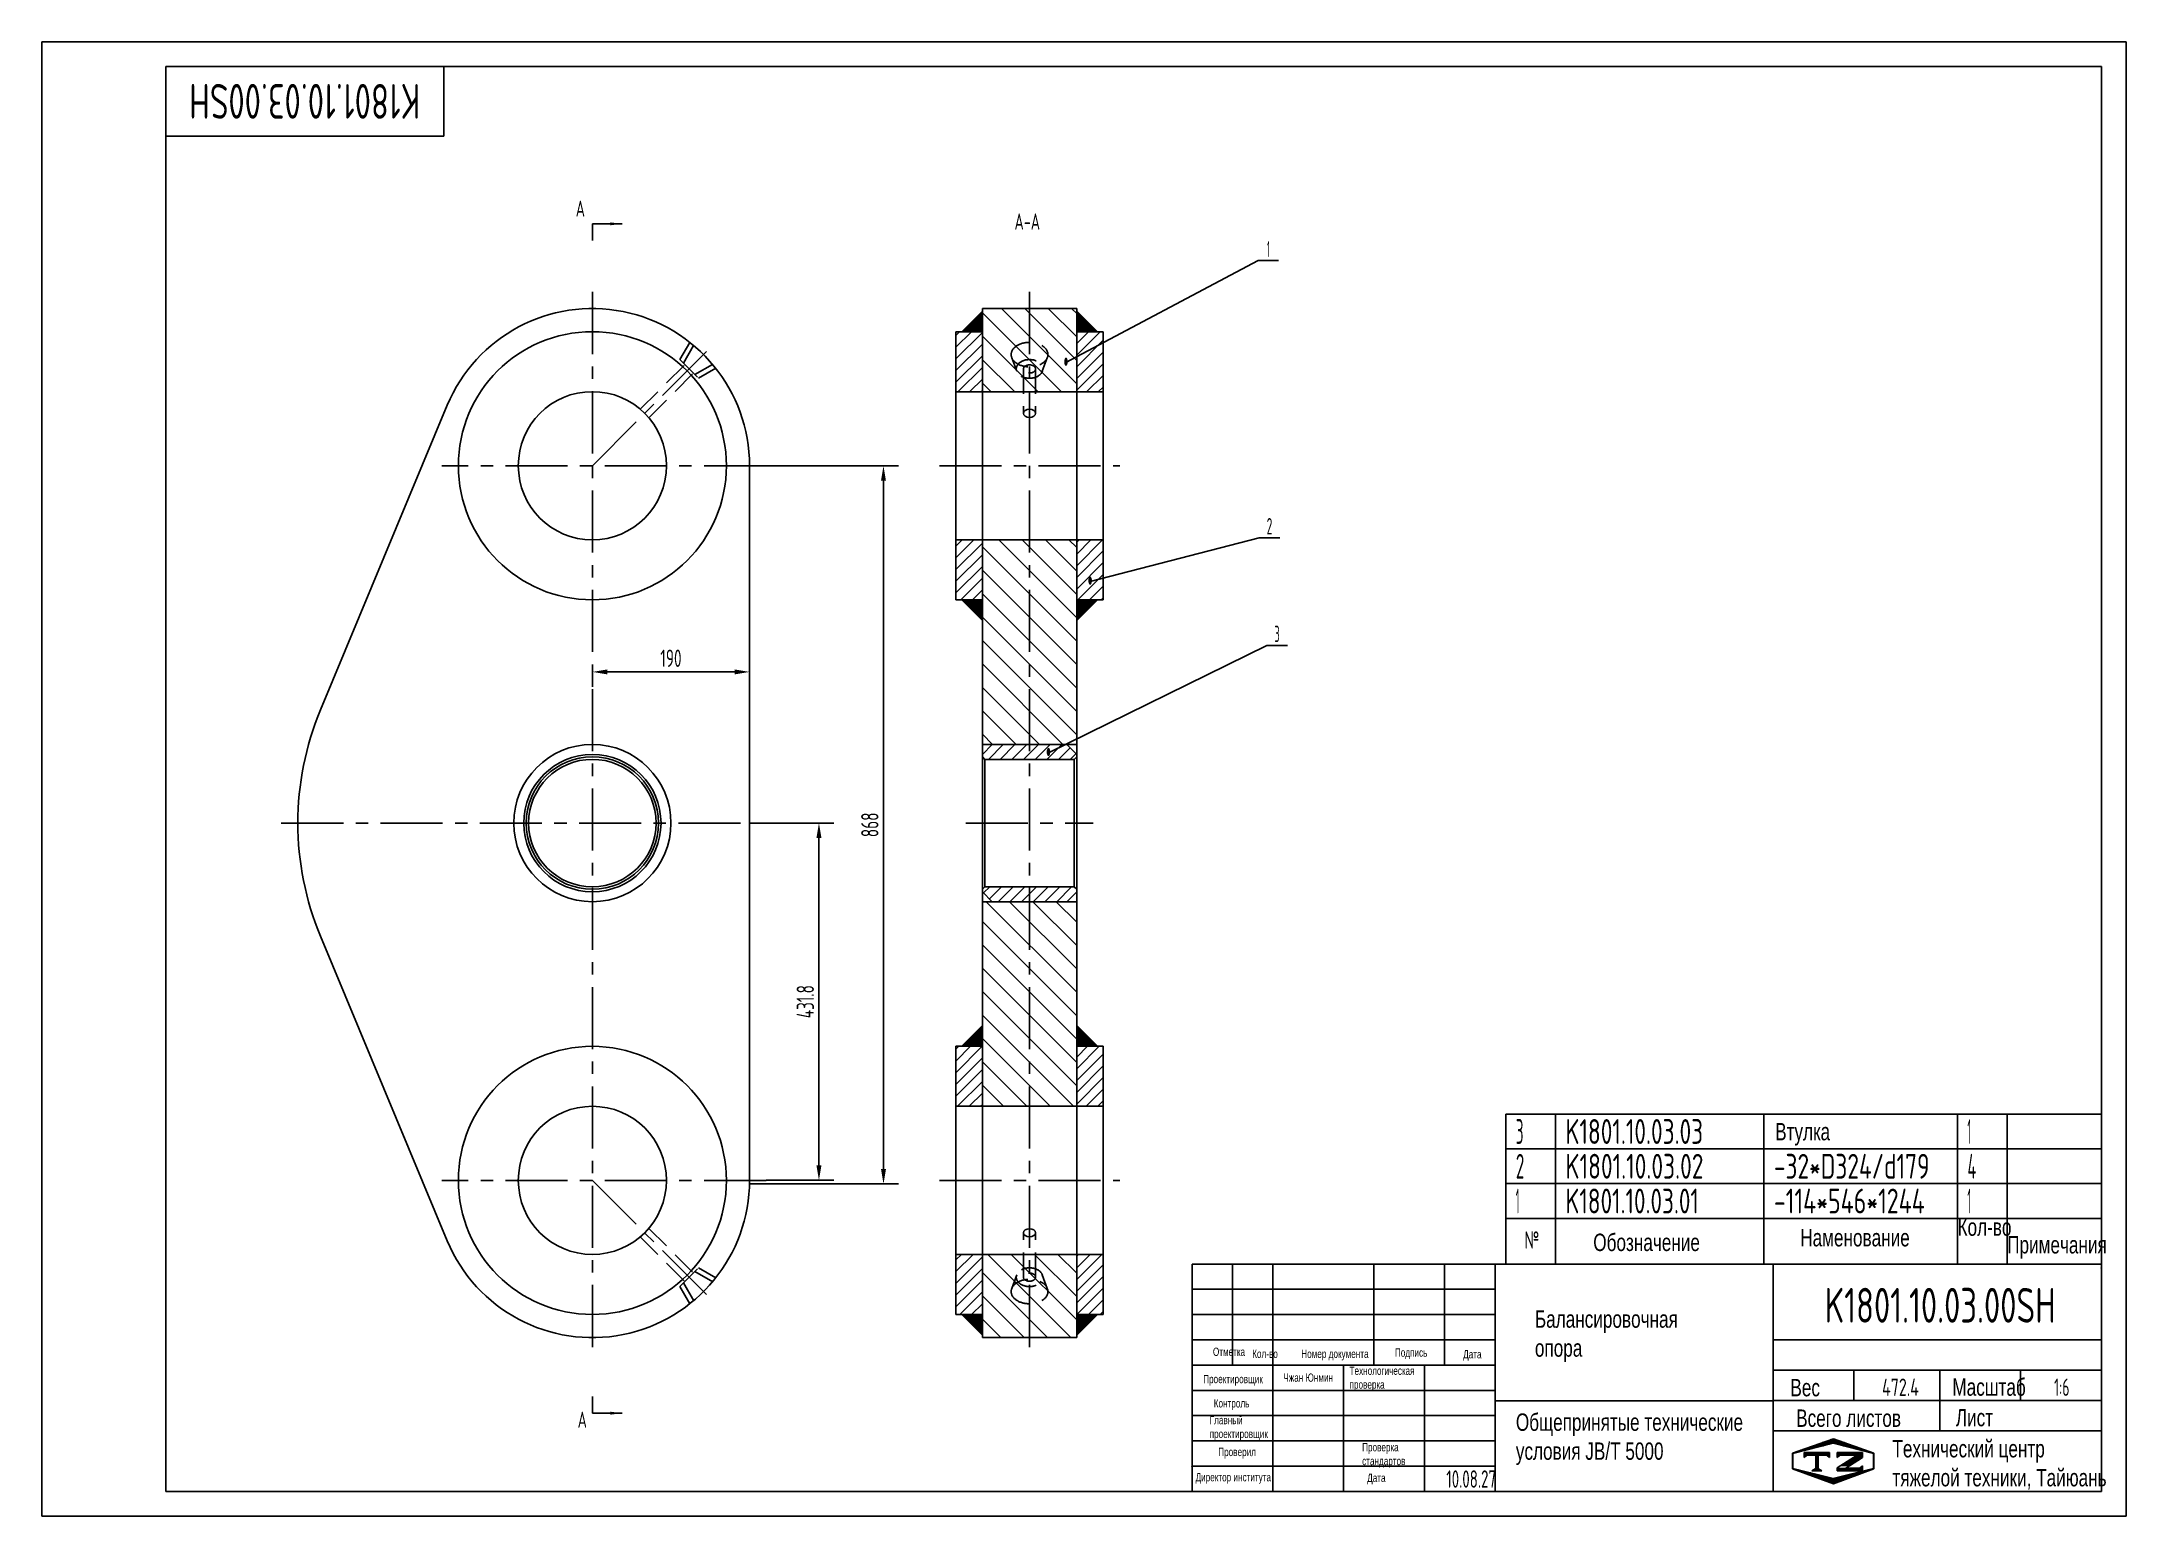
# Model space of a CAD drawing. Header units: millimetres. Extents: x 0 to 2520, y 0 to 1782.
import ezdxf
from ezdxf.enums import TextEntityAlignment as Align

# ---------------------------------------------------------------- set-up
doc = ezdxf.new("R2010")
doc.units = ezdxf.units.MM
doc.header["$LTSCALE"] = 60
doc.linetypes.add('F', pattern=[0.75, 0.5, -0.25])
doc.linetypes.add('G', pattern=[2, 1.25, -0.25, 0.25, -0.25])
for name, color, linetype in [('01', 7, 'Continuous'), ('02', 1, 'Continuous'), ('04', 2, 'F'), ('05', 4, 'G'), ('08', 1, 'Continuous'), ('11', 3, 'Continuous'), ('THICK', 7, 'Continuous')]:
    doc.layers.add(name, color=color, linetype=linetype)
doc.styles.get("Standard").update_dxf_attribs({"font": 'isocp', "width": 0.707, "bigfont": 'intecad.shx'})
doc.dimstyles.new('INTE', dxfattribs={"dimscale": 6, "dimtxt": 3.5, "dimasz": 3, "dimexe": 3, "dimexo": 0, "dimgap": 1, "dimtad": 1, "dimdec": 1, "dimdsep": 46, "dimtxsty": 'Standard', "dimcen": 0, "dimclrd": 1, "dimclre": 1, "dimclrt": 3, "dimadec": 0, "dimazin": 0, "dimtfac": 1, "dimtdec": 1, "dimtmove": 0, "dimatfit": 0, "dimfxl": 1, "dimarcsym": 0})
pattern_1 = [(45, (-95.583, 0), (-7.07107, 7.07107), [])]

# ---------------------------------------------------------------- blocks, each defined once
blk = doc.blocks.new('*D1')
at = {"layer": '08', "color": 1, "lineweight": -2}
for p, q in [((875.7, 1269.6), (1035.6, 1269.6)), ((1017.6, 1251.6), (1017.6, 419.6)), ((855.6, 401.6), (1035.6, 401.6))]:
    blk.add_line(p, q, dxfattribs=at)
at = {"layer": '08', "color": 1}
for points in [[(1014.6, 1251.6), (1020.6, 1251.6), (1017.6, 1269.6)], [(1014.6, 419.6), (1020.6, 419.6), (1017.6, 401.6)]]:
    blk.add_solid(points, dxfattribs=at)
at = {"layer": 'Defpoints', "color": 0}
for p in [(875.7, 1269.6), (855.6, 401.6), (1017.6, 401.6)]:
    blk.add_point(p, dxfattribs=at)
at = {"layer": '08', "color": 3, "insert": (1001.1, 835.6), "char_height": 21, "attachment_point": 5, "rotation": 90}
blk.add_mtext('868', dxfattribs=at)
blk = doc.blocks.new('*D2')
at = {"layer": '08', "color": 1, "lineweight": -2}
for p, q in [((855.7, 837.8), (957.6, 837.8)), ((939.6, 819.8), (939.6, 424)), ((875.7, 406), (957.6, 406))]:
    blk.add_line(p, q, dxfattribs=at)
at = {"layer": '08', "color": 1}
for points in [[(936.6, 819.8), (942.6, 819.8), (939.6, 837.8)], [(936.6, 424), (942.6, 424), (939.6, 406)]]:
    blk.add_solid(points, dxfattribs=at)
at = {"layer": 'Defpoints', "color": 0}
for p in [(855.7, 837.8), (875.7, 406), (939.6, 406)]:
    blk.add_point(p, dxfattribs=at)
at = {"layer": '08', "color": 3, "insert": (923.1, 621.9), "char_height": 21, "attachment_point": 5, "rotation": 90}
blk.add_mtext('431.8', dxfattribs=at)
blk = doc.blocks.new('*D3')
at = {"layer": '08', "color": 1, "lineweight": -2}
for p, q in [((665.7, 1023.3), (665.7, 1002.4)), ((683.7, 1020.4), (837.7, 1020.4)), ((855.7, 1023.3), (855.7, 1002.4))]:
    blk.add_line(p, q, dxfattribs=at)
at = {"layer": '08', "color": 1}
for points in [[(683.7, 1023.4), (683.7, 1017.4), (665.7, 1020.4)], [(837.7, 1023.4), (837.7, 1017.4), (855.7, 1020.4)]]:
    blk.add_solid(points, dxfattribs=at)
at = {"layer": 'Defpoints', "color": 0}
for p in [(665.7, 1023.3), (855.7, 1023.3), (855.7, 1020.4)]:
    blk.add_point(p, dxfattribs=at)
at = {"layer": '08', "color": 3, "insert": (760.7, 1036.9), "char_height": 21, "attachment_point": 5}
blk.add_mtext('190', dxfattribs=at)
blk = doc.blocks.new('*U16', base_point=(251.96, 168.31))
at = {"layer": '01'}
for p, q in [((251.96, 168.31), (251.96, 182.31)), ((195.96, 168.31), (251.96, 168.31))]:
    blk.add_line(p, q, dxfattribs=at)
blk = doc.blocks.new('*U17')
at = {"layer": '04'}
blk.add_blockref('*U16', (0, 0), dxfattribs=at)
blk = doc.blocks.new('*U18')
at = {"layer": '01'}
for points in [[(415, 292), (25, 292)], [(25, 292), (25, 5)], [(415, 5), (415, 292)], [(25, 5), (415, 5)]]:
    blk.add_lwpolyline(points, dxfattribs=at)
at = {"layer": '02'}
for points in [[(420, 297), (0, 297)], [(0, 297), (0, 0)], [(420, 0), (420, 297)], [(0, 0), (420, 0)]]:
    blk.add_lwpolyline(points, dxfattribs=at)
blk = doc.blocks.new('*U21')
at = {"layer": '01'}
for p, q in [((0, -42), (0, 0)), ((720, -42), (720, 0))]:
    blk.add_line(p, q, dxfattribs=at)
at = {"layer": '02'}
for p, q in [((0, 0), (60, 0)), ((60, -42), (60, 0)), ((60, 0), (312, 0)), ((312, -42), (312, 0)), ((312, 0), (546, 0)), ((546, -42), (546, 0)), ((546, 0), (606, 0)), ((606, -42), (606, 0)), ((606, 0), (720, 0))]:
    blk.add_line(p, q, dxfattribs=at)
blk = doc.blocks.new('*U22')
at = {"layer": '01'}
for p, q in [((0, -42), (0, 0)), ((720, -42), (720, 0))]:
    blk.add_line(p, q, dxfattribs=at)
at = {"layer": '02'}
for p, q in [((0, 0), (60, 0)), ((60, -42), (60, 0)), ((60, 0), (312, 0)), ((312, -42), (312, 0)), ((312, 0), (546, 0)), ((546, -42), (546, 0)), ((546, 0), (606, 0)), ((606, -42), (606, 0)), ((606, 0), (720, 0))]:
    blk.add_line(p, q, dxfattribs=at)
blk = doc.blocks.new('*U23')
at = {"layer": '01'}
for p, q in [((0, -42), (0, 0)), ((0, 0), (60, 0)), ((60, 0), (312, 0)), ((312, 0), (546, 0)), ((546, 0), (606, 0)), ((606, 0), (720, 0)), ((720, -42), (720, 0))]:
    blk.add_line(p, q, dxfattribs=at)
at = {"layer": '02'}
for p, q in [((60, -42), (60, 0)), ((312, -42), (312, 0)), ((546, -42), (546, 0)), ((606, -42), (606, 0))]:
    blk.add_line(p, q, dxfattribs=at)
blk = doc.blocks.new('*X27')
at = {"color": 0}
for p, q in [((127.06, 7.8), (132.06, 7.8)), ((127.06, 7.5), (132.06, 7.5)), ((127.06, 7.2), (127.32, 7.2)), ((127.84, 5.4), (129.64, 5.4)), ((128.3, 5.7), (130.1, 5.7)), ((128.77, 6), (130.57, 6)), ((129.23, 6.3), (131.04, 6.3)), ((129.7, 6.6), (131.51, 6.6)), ((130.16, 6.9), (131.98, 6.9)), ((130.62, 7.2), (132.06, 7.2))]:
    blk.add_line(p, q, dxfattribs=at)
blk = doc.blocks.new('*X28')
at = {"color": 0}
for p, q in [((127.06, 4.8), (132.06, 4.8)), ((127.06, 4.5), (132.06, 4.5)), ((131.84, 5.1), (132.06, 5.1))]:
    blk.add_line(p, q, dxfattribs=at)
blk = doc.blocks.new('*X26')
at = {"color": 0}
for p, q in [((122.34, 4.5), (123.72, 4.5)), ((122.82, 4.8), (123.24, 4.8))]:
    blk.add_line(p, q, dxfattribs=at)
blk = doc.blocks.new('*X25')
at = {"color": 0}
for p, q in [((120.53, 7.8), (125.53, 7.8)), ((120.53, 7.5), (125.53, 7.5)), ((120.53, 7.2), (120.79, 7.2)), ((125.27, 7.2), (125.53, 7.2))]:
    blk.add_line(p, q, dxfattribs=at)
blk = doc.blocks.new('*X24')
at = {"color": 0}
for p, q in [((119.8, 8.4), (120.72, 8.4)), ((120.66, 8.7), (121.92, 8.7)), ((121.52, 9), (123.12, 9)), ((122.38, 9.3), (124.32, 9.3)), ((123.24, 9.6), (125.52, 9.6)), ((124.1, 9.9), (128.52, 9.9)), ((124.97, 10.2), (127.67, 10.2)), ((125.83, 10.5), (126.82, 10.5)), ((127.02, 9.6), (129.37, 9.6)), ((128.22, 9.3), (130.22, 9.3)), ((129.42, 9), (131.07, 9)), ((130.62, 8.7), (131.92, 8.7)), ((131.82, 8.4), (132.77, 8.4)), ((118.22, 7.8), (118.32, 7.8)), ((118.22, 7.5), (118.27, 7.5)), ((118.22, 7.2), (118.27, 7.2)), ((118.22, 6.9), (118.27, 6.9)), ((118.22, 6.6), (118.27, 6.6)), ((118.22, 6.3), (118.27, 6.3)), ((118.22, 6), (118.27, 6)), ((118.22, 5.7), (118.27, 5.7)), ((118.22, 5.4), (118.27, 5.4)), ((118.22, 5.1), (118.27, 5.1)), ((118.22, 4.8), (118.27, 4.8)), ((118.79, 4.5), (119.42, 4.5)), ((118.94, 8.1), (119.52, 8.1)), ((119.61, 4.2), (120.62, 4.2)), ((131.92, 4.2), (132.95, 4.2)), ((133.02, 8.1), (133.62, 8.1)), ((133.12, 4.5), (133.76, 4.5)), ((134.22, 7.8), (134.32, 7.8)), ((134.27, 7.5), (134.32, 7.5)), ((134.27, 7.2), (134.32, 7.2)), ((134.27, 6.9), (134.32, 6.9)), ((134.27, 6.6), (134.32, 6.6)), ((134.27, 6.3), (134.32, 6.3)), ((134.27, 6), (134.32, 6)), ((134.27, 5.7), (134.32, 5.7)), ((134.27, 5.4), (134.32, 5.4)), ((134.27, 5.1), (134.32, 5.1)), ((134.27, 4.8), (134.32, 4.8)), ((120.43, 3.9), (121.82, 3.9)), ((121.26, 3.6), (123.02, 3.6)), ((122.08, 3.3), (124.22, 3.3)), ((122.91, 3), (125.42, 3)), ((123.73, 2.7), (128.89, 2.7)), ((124.55, 2.4), (128.07, 2.4)), ((125.38, 2.1), (127.26, 2.1)), ((126.2, 1.8), (126.45, 1.8)), ((127.12, 3), (129.7, 3)), ((128.32, 3.3), (130.51, 3.3)), ((129.52, 3.6), (131.32, 3.6)), ((130.72, 3.9), (132.14, 3.9))]:
    blk.add_line(p, q, dxfattribs=at)

msp = doc.modelspace()

# ---------------------------------------------------------------- hatches: boundary and pattern name
for points in [[(1137.14, 1431.55), (1112.14, 1431.55), (1137.14, 1456.55)], [(1251.14, 1431.55), (1276.14, 1431.55), (1251.14, 1456.55)], [(1137.14, 1107.55), (1112.14, 1107.55), (1137.14, 1082.55)], [(1251.14, 1107.55), (1276.14, 1107.55), (1251.14, 1082.55)], [(1137.14, 567.95), (1112.14, 567.95), (1137.14, 592.95)], [(1251.14, 567.95), (1276.14, 567.95), (1251.14, 592.95)], [(1137.14, 243.95), (1112.14, 243.95), (1137.14, 218.95)], [(1251.14, 243.95), (1276.14, 243.95), (1251.14, 218.95)]]:
    msp.add_hatch(color=256).paths.add_polyline_path(points)
at = {"layer": '02'}
h = msp.add_hatch(dxfattribs=at)
h.set_pattern_fill('_USER', color=256, scale=20, angle=135, style=0, pattern_type=0)
h.set_pattern_definition([(135, (-95.583, 0), (-14.14214, -14.14214), [])])
h.paths.add_polyline_path([(1251.14, 1459.55), (1137.14, 1459.55), (1137.14, 1359.09), (1251.14, 1359.09)])
h.paths.add_polyline_path([(1251.14, 1180.02), (1137.14, 1180.02), (1137.14, 932.75), (1251.14, 932.75)])
h.paths.add_polyline_path([(1251.14, 742.75), (1137.14, 742.75), (1137.14, 495.49), (1251.14, 495.49)])
h.paths.add_polyline_path([(1251.14, 316.42), (1137.14, 316.42), (1137.14, 215.95), (1251.14, 215.95)])
h = msp.add_hatch(dxfattribs=at)
h.set_pattern_fill('_USER', color=256, scale=10, angle=45, style=0, pattern_type=0)
h.set_pattern_definition(pattern_1)
h.paths.add_polyline_path([(1137.14, 1431.55), (1105.14, 1431.55), (1105.14, 1359.09), (1137.14, 1359.09)])
h.paths.add_polyline_path([(1137.14, 1180.02), (1105.14, 1180.02), (1105.14, 1107.55), (1137.14, 1107.55)])
h = msp.add_hatch(dxfattribs=at)
h.set_pattern_fill('_USER', color=256, scale=10, angle=45, style=0, pattern_type=0)
h.set_pattern_definition(pattern_1)
h.paths.add_polyline_path([(1283.14, 1180.02), (1251.14, 1180.02), (1251.14, 1107.55), (1283.14, 1107.55)])
h.paths.add_polyline_path([(1283.14, 1431.55), (1251.14, 1431.55), (1251.14, 1359.09), (1283.14, 1359.09)])
h = msp.add_hatch(dxfattribs=at)
h.set_pattern_fill('_USER', color=256, scale=10, angle=45, style=0, pattern_type=0)
h.set_pattern_definition(pattern_1)
h.paths.add_polyline_path([(1248.14, 914.75), (1251.14, 917.75), (1251.14, 920.75), (1239.14, 932.75), (1149.14, 932.75), (1137.14, 920.75), (1137.14, 917.75), (1140.14, 914.75)])
h.paths.add_polyline_path([(1140.14, 760.75), (1137.14, 757.75), (1137.14, 754.75), (1149.14, 742.75), (1239.14, 742.75), (1251.14, 754.75), (1251.14, 757.75), (1248.14, 760.75)])
h = msp.add_hatch(dxfattribs=at)
h.set_pattern_fill('_USER', color=256, scale=10, angle=45, style=0, pattern_type=0)
h.set_pattern_definition(pattern_1)
h.paths.add_polyline_path([(1137.14, 567.95), (1105.14, 567.95), (1105.14, 495.49), (1137.14, 495.49)])
h.paths.add_polyline_path([(1137.14, 316.42), (1105.14, 316.42), (1105.14, 243.95), (1137.14, 243.95)])
h.paths.add_polyline_path([(1283.14, 567.95), (1251.14, 567.95), (1251.14, 495.49), (1283.14, 495.49)])
h.paths.add_polyline_path([(1283.14, 316.42), (1251.14, 316.42), (1251.14, 243.95), (1283.14, 243.95)])

# ---------------------------------------------------------------- linework, layer by layer
for p, q in [((1112.14, 1431.55), (1137.14, 1456.55)), ((1137.14, 1459.55), (1137.14, 215.95)), ((1137.14, 1459.55), (1251.14, 1459.55)), ((1251.14, 1459.55), (1251.14, 215.95)), ((1276.14, 1431.55), (1251.14, 1456.55)), ((1105.14, 1431.55), (1137.14, 1431.55)), ((1105.14, 1431.55), (1105.14, 1107.55)), ((1283.14, 1431.55), (1251.14, 1431.55)), ((1283.14, 1431.55), (1283.14, 1107.55)), ((490.27, 1342.59), (337.02, 974.61)), ((1105.14, 1359.05), (1283.14, 1359.05)), ((855.67, 405.95), (855.67, 1269.55)), ((1105.14, 1180.05), (1283.14, 1180.05)), ((1105.14, 1107.55), (1137.14, 1107.55)), ((1112.14, 1107.55), (1137.14, 1082.55)), ((1283.14, 1107.55), (1251.14, 1107.55)), ((1276.14, 1107.55), (1251.14, 1082.55)), ((1137.14, 932.75), (1251.14, 932.75)), ((1140.14, 914.75), (1248.14, 914.75)), ((1140.14, 760.75), (1248.14, 760.75)), ((1137.14, 742.75), (1251.14, 742.75)), ((490.27, 332.91), (337.02, 700.89)), ((1112.14, 567.95), (1137.14, 592.95)), ((1276.14, 567.95), (1251.14, 592.95)), ((1105.14, 243.95), (1105.14, 567.95)), ((1105.14, 567.95), (1137.14, 567.95)), ((1283.14, 567.95), (1251.14, 567.95)), ((1283.14, 243.95), (1283.14, 567.95)), ((1105.14, 495.45), (1283.14, 495.45)), ((1770, 360), (2490, 360)), ((1770, 360), (1770, 304.85)), ((1830, 360), (1830, 304.85)), ((2082, 360), (2082, 304.85)), ((2316, 360), (2316, 304.85)), ((2376, 360), (2376, 304.85)), ((1105.14, 316.45), (1283.14, 316.45)), ((1105.14, 243.95), (1137.14, 243.95)), ((1112.14, 243.95), (1137.14, 218.95)), ((1283.14, 243.95), (1251.14, 243.95)), ((1276.14, 243.95), (1251.14, 218.95)), ((1137.14, 215.95), (1251.14, 215.95))]:
    msp.add_line(p, q)
for centre, radius in [((665.67, 1269.55), 162), ((665.67, 1269.55), 89.53), ((665.67, 837.75), 95), ((665.67, 837.75), 83), ((665.67, 837.75), 80), ((665.67, 837.75), 77), ((665.67, 405.95), 162), ((665.67, 405.95), 89.53)]:
    msp.add_circle(centre, radius)
for centre, radius, start, end in [((665.67, 1269.55), 190, 0, 157.39119), ((665.67, 837.75), 356, 157.39119, 202.60881), ((665.67, 405.95), 190, 202.60881, 0)]:
    msp.add_arc(centre, radius, start, end)
msp.add_ellipse((1194.14, 1332.86), major_axis=(-7.25, 0), ratio=0.6784311)
at = {"extrusion": (0, 0, -1)}
msp.add_ellipse((1194.14, 342.64), major_axis=(-7.25, 0), ratio=0.6784311, dxfattribs=at)
at = {"layer": '01'}
for p, q in [((665.67, 1561.9), (665.67, 1541.9)), ((1149.14, 932.75), (1137.14, 920.75)), ((1239.14, 932.75), (1251.14, 920.75)), ((1140.14, 914.75), (1137.14, 917.75)), ((1140.14, 760.75), (1140.14, 914.75)), ((1248.14, 914.75), (1251.14, 917.75)), ((1248.14, 914.75), (1248.14, 760.75)), ((1140.14, 760.75), (1137.14, 757.75)), ((1248.14, 760.75), (1251.14, 757.75)), ((1149.14, 742.75), (1137.14, 754.75)), ((1239.14, 742.75), (1251.14, 754.75)), ((665.67, 144.61), (665.67, 124.61))]:
    msp.add_line(p, q, dxfattribs=at)
msp.add_point((2490, 300), dxfattribs=at)
at = {"layer": '02'}
for p, q in [((665.67, 1561.9), (701.67, 1561.9)), ((1238.21, 1394.23), (1470.48, 1517.59)), ((1470.48, 1517.59), (1495.28, 1517.59)), ((1267.44, 1129.66), (1471.84, 1182.61)), ((1471.84, 1182.61), (1496.64, 1182.61)), ((1217.06, 922.64), (1481.01, 1052.47)), ((1481.01, 1052.47), (1505.81, 1052.47)), ((665.67, 124.61), (701.67, 124.61))]:
    msp.add_line(p, q, dxfattribs=at)
for points in [[(701.67, 1561.9, 0, 3.6, 0), (687.27, 1561.9, 0, 0, 0)], [(701.67, 124.61, 0, 3.6, 0), (687.27, 124.61, 0, 0, 0)]]:
    msp.add_lwpolyline(points, format="xyseb", dxfattribs=at)
at = {"layer": '04'}
for p, q in [((771.37, 1397.86), (783.4, 1418.68)), ((775.76, 1393.46), (788.11, 1414.84)), ((723.64, 1337.78), (777.54, 1391.68)), ((771.37, 1397.86), (793.97, 1375.26)), ((789.58, 1379.65), (810.95, 1391.99)), ((793.97, 1375.26), (814.8, 1387.28)), ((1172.66, 1400.16), (1178.64, 1383.74)), ((1186.89, 1386.56), (1186.89, 1332.86)), ((1201.39, 1386.56), (1201.39, 1332.86)), ((1215.61, 1400.16), (1209.63, 1383.74)), ((733.9, 1327.53), (787.8, 1381.43)), ((723.64, 337.72), (777.54, 283.82)), ((733.9, 347.97), (787.8, 294.07)), ((1186.89, 288.95), (1186.89, 342.64)), ((1201.39, 288.95), (1201.39, 342.64)), ((771.37, 277.65), (793.97, 300.24)), ((771.37, 277.65), (783.4, 256.82)), ((775.76, 282.04), (788.22, 260.47)), ((789.58, 295.85), (811.15, 283.4)), ((793.97, 300.24), (814.8, 288.22)), ((1172.66, 275.34), (1178.64, 291.76)), ((1215.61, 275.34), (1209.63, 291.76))]:
    msp.add_line(p, q, dxfattribs=at)
for centre, major_axis, ratio in [((1194.14, 1403.9), (-22.2, 0), 0.6657735), ((1194.14, 1386.56), (-16, 0), 0.7062364), ((1194.14, 1386.56), (-7.25, 0), 0.6784311)]:
    msp.add_ellipse(centre, major_axis=major_axis, ratio=ratio, dxfattribs=at)
at = {"layer": '04', "extrusion": (0, 0, -1)}
for centre, major_axis, ratio in [((1194.14, 271.6), (-22.2, 0), 0.6657735), ((1194.14, 288.95), (-16, 0), 0.7062364), ((1194.14, 288.95), (-7.25, 0), 0.6784311)]:
    msp.add_ellipse(centre, major_axis=major_axis, ratio=ratio, dxfattribs=at)
at = {"layer": '05'}
for p, q in [((665.67, 1479.55), (665.67, 195.95)), ((1194.14, 1479.55), (1194.14, 195.95)), ((665.67, 1269.55), (814.16, 1418.04)), ((875.67, 1269.55), (483.67, 1269.55)), ((1085.14, 1269.55), (1303.14, 1269.55)), ((289.67, 837.75), (875.67, 837.75)), ((1117.14, 837.75), (1271.14, 837.75)), ((875.67, 405.95), (483.67, 405.95)), ((665.67, 405.95), (814.16, 257.46)), ((1085.14, 405.95), (1303.14, 405.95))]:
    msp.add_line(p, q, dxfattribs=at)
at = {"layer": 'THICK'}
for p, q in [((1390.58, 304.85), (1390.58, 30)), ((1390.58, 304.85), (2490, 304.85)), ((1439.43, 304.72), (1439.43, 304.85)), ((1439.45, 182.7), (1439.45, 304.85)), ((1488.31, 30), (1488.31, 304.85)), ((1610.47, 182.7), (1610.47, 304.85)), ((1695.98, 182.7), (1695.98, 304.85)), ((1757.06, 30), (1757.06, 304.85)), ((2092.99, 30), (2092.99, 304.85)), ((2490, 30), (2490, 304.85)), ((1390.58, 213.24), (1757.06, 213.24)), ((2092.99, 213.24), (2490, 213.24)), ((1390.58, 182.7), (1757.06, 182.7)), ((1573.82, 30), (1573.82, 182.7)), ((1671.55, 30), (1671.55, 182.7)), ((2092.99, 176.59), (2490, 176.59)), ((2190.71, 139.94), (2190.71, 176.59)), ((2294.55, 103.29), (2294.55, 176.59)), ((2392.27, 139.94), (2392.27, 176.59)), ((1757.06, 139.41), (2092.99, 139.41)), ((2092.99, 139.94), (2490, 139.94)), ((2092.99, 103.29), (2490, 103.29)), ((1390.58, 30), (2490, 30))]:
    msp.add_line(p, q, dxfattribs=at)
at = {"layer": 'THICK', "color": 3}
for p, q in [((1390.58, 274.31), (1757.06, 274.31)), ((1390.58, 243.78), (1757.06, 243.78)), ((1390.58, 152.16), (1757.06, 152.16)), ((1390.58, 121.62), (1757.06, 121.62)), ((1390.58, 91.08), (1757.06, 91.08)), ((2116.52, 76.46), (2166.02, 93.7)), ((2116.52, 57.26), (2116.52, 76.46)), ((2116.84, 76.07), (2165.7, 88.28)), ((2116.84, 57.75), (2116.84, 76.07)), ((2130.64, 70.92), (2130.64, 77.03)), ((2130.64, 77.03), (2161.17, 77.03)), ((2161.17, 77.03), (2161.17, 70.92)), ((2165.7, 88.28), (2214.56, 76.07)), ((2166.02, 93.7), (2214.88, 76.46)), ((2170.53, 77.03), (2170.53, 70.92)), ((2170.53, 77.03), (2201.07, 77.03)), ((2201.07, 77.03), (2201.07, 70.92)), ((2214.56, 76.07), (2214.56, 57.75)), ((2214.88, 76.46), (2214.88, 57.26)), ((1390.58, 60.54), (1757.06, 60.54)), ((2166.02, 39.23), (2116.52, 57.26)), ((2165.7, 45.53), (2116.84, 57.75)), ((2133.69, 73.97), (2130.64, 70.92)), ((2158.12, 73.97), (2133.69, 73.97)), ((2145.9, 58.65), (2139.99, 54.92)), ((2139.99, 54.92), (2145.9, 54.92)), ((2144.57, 74), (2144.57, 57.25)), ((2145.9, 74), (2145.9, 57.25)), ((2145.9, 58.65), (2151.82, 54.92)), ((2151.82, 54.92), (2145.9, 54.92)), ((2147.43, 74), (2147.43, 57.25)), ((2161.17, 70.92), (2158.12, 73.97)), ((2214.56, 57.75), (2165.7, 45.53)), ((2214.88, 57.26), (2166.02, 39.23)), ((2170.53, 70.92), (2173.58, 73.97)), ((2194.58, 73.97), (2170.53, 58.41)), ((2170.53, 58.41), (2170.53, 54.92)), ((2170.53, 54.92), (2201.06, 54.92)), ((2173.58, 73.97), (2194.58, 73.97)), ((2185.42, 60.96), (2180.75, 57.98)), ((2198.01, 57.98), (2180.75, 57.98)), ((2201.06, 70.98), (2185.42, 60.96)), ((2201.06, 61.03), (2198.01, 57.98)), ((2201.06, 54.92), (2201.06, 61.03))]:
    msp.add_line(p, q, dxfattribs=at)
for p in [(1390.58, 60.54), (1390.58, 30)]:
    msp.add_point(p, dxfattribs=at)

# ---------------------------------------------------------------- block references
at = {"xscale": 6, "yscale": 6, "zscale": 6}
msp.add_blockref('*U18', (0, 0), dxfattribs=at)
at = {"xscale": 6, "yscale": 6}
msp.add_blockref('*U17', (486, 1668), dxfattribs=at)
for name, p in [('*U23', (1770, 486)), ('*U22', (1770, 444)), ('*U21', (1770, 402))]:
    msp.add_blockref(name, p)
at = {"layer": 'THICK', "color": 3, "xscale": 6.107869152000948, "yscale": 6.107869151999978, "zscale": 6.107869152000001}
for name in ['*X24', '*X25', '*X27', '*X26', '*X28']:
    msp.add_blockref(name, (1394.45, 28.51), dxfattribs=at)

# ---------------------------------------------------------------- texts
at = {"attachment_point": 1}
for s, insert, char_height in [('{\\fArial|b0|i0|c204|p34;\\C3;Втулка}', (2095.52, 475.35), 21), ('{\\fArial|b0|i0|c204|p34;Кол-во}', (2316, 360), 21), ('{\\fArial|b0|i0|c204|p34;Обозначение}', (1875.63, 341.56), 21), ('{\\fArial|b0|i0|c204|p34;Наменование}', (2125.83, 347.19), 21), ('{\\fArial|b0|i0|c204|p34;Примечания}', (2376, 338.64), 21), ('{\\fArial|b0|i0|c204|p34;Отметка}', (1415.86, 203.84), 10), ('{\\fArial|b0|i0|c204|p34;Подпись}', (1635.81, 202.85), 10), ('{\\fArial|b0|i0|c204|p34;Кол-во}', (1463.31, 201.37), 10), ('{\\fArial|b0|i0|c204|p34;Номер документа}', (1522.62, 201.37), 10), ('{\\fArial|b0|i0|c204|p34;Технологическая\\Pпроверка}', (1581, 180.91), 10), ('{\\fArial|b0|i0|c204|p34;Дата}', (1718.35, 200.88), 10), ('{\\fArial|b0|i0|c204|p34;Проектировщик}', (1404.09, 170.84), 10), ('{\\fArial|b0|i0|c204|p34;\\C3;Чжан Юнмин}', (1500.97, 172.6), 10), ('{\\fArial|b0|i0|c204|p34;Вес}', (2113.95, 165.99), 21), ('{\\fArial|b0|i0|c204|p34;Масштаб}', (2309.72, 166.68), 21), ('{\\fArial|b0|i0|c204|p34;Контроль}', (1416.85, 141.5), 10), ('{\\fArial|b0|i0|c204|p34;Всего листов}', (2120.92, 129.09), 21), ('{\\fArial|b0|i0|c204|p34;Лист}', (2313.9, 129.79), 21), ('{\\fArial|b0|i0|c204|p34;Главный\\Pпроектировщик}', (1411.91, 121.26), 10), ('{\\fArial|b0|i0|c204|p34;Общепринятые технические\\Pусловия \\fArial|b0|i0|c0|p34;JB/T 5000}', (1782.07, 124.28), 21), ('{\\fArial|b0|i0|c204|p34;Проверил}', (1422.29, 82.74), 10), ('{\\fArial|b0|i0|c204|p34;Проверка\\Pстандартов}', (1596.21, 88.47), 10), ('{\\fArial|b0|i0|c204|p34;Технический центр\\Pтяжелой техники, Тайюань}', (2237.27, 92.2), 21), ('{\\fArial|b0|i0|c204|p34;Директор института}', (1394.89, 52.26), 10), ('{\\fArial|b0|i0|c204|p34;Дата}', (1602.31, 51.47), 10)]:
    msp.add_mtext(s, dxfattribs=dict(at, insert=insert, char_height=char_height))
at = {"char_height": 21, "attachment_point": 1}
for s, insert, width in [('{\\Fisocp,intecad|c204;№}', (1792.47, 344.37), 1.4096), ('{\\fArial|b0|i0|c204|p34;\\C3;Балансировочная опора}', (1805.06, 248.88), 0.6967)]:
    msp.add_mtext(s, dxfattribs=dict(at, insert=insert, width=width))
at = {"layer": '02', "width": 0.605172}
for p, p2 in [((1235.81, 1390.23), (1240.61, 1390.23)), ((1265.04, 1125.66), (1269.84, 1125.66)), ((1214.66, 918.64), (1219.46, 918.64))]:
    msp.add_text('●', height=8, dxfattribs=at).set_placement(p, p2, align=Align.FIT)
at = {"layer": '11', "width": 0.695901}
msp.add_text('K1801.10.03.00SH', height=42, rotation=180, dxfattribs=at).set_placement((457.64, 1731), (178.36, 1731), align=Align.FIT)
at = {"layer": '11', "width": 0.707}
for s, p in [('A', (645.56, 1564.66)), ('A-A', (1176, 1548.99)), ('A', (647.89, 101))]:
    msp.add_text(s, height=19.6, dxfattribs=at).set_placement(p, align=Align.BOTTOM_LEFT)
at = {"layer": '11'}
for s, height, width, p, p2 in [('1', 19.8, 0.404, (1481.48, 1521.59), (1484.28, 1521.59)), ('2', 19.8, 0.562593, (1480.84, 1186.61), (1487.64, 1186.61)), ('3', 19.8, 0.527686, (1490.32, 1056.47), (1496.5, 1056.47)), ('3', 30, 0.527686, (1782, 450), (1791.36, 450)), ('K1801.10.03.03', 30, 0.693738, (1842, 450), (2008.42, 450)), ('1', 30, 0.404, (2328, 450), (2332.24, 450)), ('2', 30, 0.562593, (1782, 408), (1792.3, 408)), ('K1801.10.03.02', 30, 0.693769, (1842, 408), (2008.82, 408)), ('-32*D324/d179', 30, 0.695245, (2094, 408), (2282.17, 408)), ('4', 30, 0.543846, (2328, 408), (2338.61, 408)), ('1', 30, 0.404, (1782, 366), (1786.24, 366)), ('K1801.10.03.01', 30, 0.693325, (1842, 366), (2003.3, 366)), ('-114*546*1244', 30, 0.69488, (2094, 366), (2276.41, 366)), ('1', 30, 0.404, (2328, 366), (2332.24, 366)), ('K1801.10.03.00SH', 42, 0.695901, (2155.36, 234), (2434.64, 234)), ('472.4', 21, 0.673333, (2224.73, 145.5), (2269.27, 145.5)), ('1:6', 21, 0.631229, (2432.72, 145.5), (2451.28, 145.5)), ('10.08.27', 21, 0.642055, (1698, 34.5), (1758, 34.5))]:
    msp.add_text(s, height=height, dxfattribs=dict(at, width=width)).set_placement(p, p2, align=Align.FIT)

# ---------------------------------------------------------------- dimensions: what is measured, and where the dimension line sits
at = {"layer": '08'}
dim = msp.add_linear_dim(base=(1017.59, 401.56), p1=(875.67, 1269.55), p2=(855.62, 401.56), angle=90, dimstyle='INTE', dxfattribs=at)
dim.commit()
dim.dimension.update_dxf_attribs({"geometry": '*D1', "text_midpoint": (1001.09, 835.56)})
dim = msp.add_linear_dim(base=(855.67, 1020.4), p1=(665.67, 1023.29), p2=(855.67, 1023.29), dimstyle='INTE', dxfattribs=at)
dim.commit()
dim.dimension.update_dxf_attribs({"geometry": '*D3', "text_midpoint": (760.67, 1036.9)})
dim = msp.add_linear_dim(base=(939.6, 405.95), p1=(855.67, 837.75), p2=(875.67, 405.95), angle=90, dimstyle='INTE', dxfattribs=at)
dim.commit()
dim.dimension.update_dxf_attribs({"geometry": '*D2', "text_midpoint": (939.6, 621.85), "dimtype": 160})

doc.saveas('drawing.dxf')
